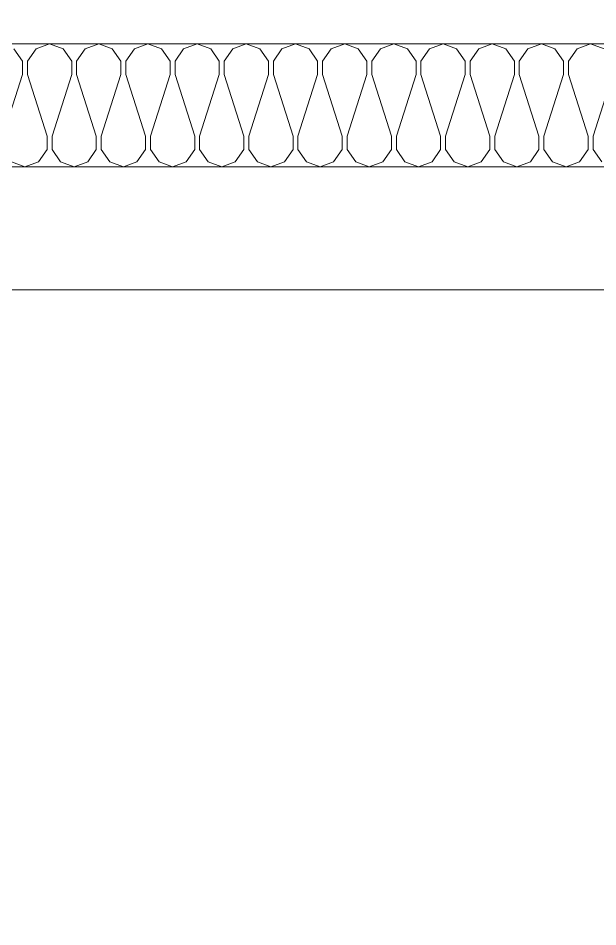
# Model space of a CAD drawing. Header units: millimetres. Extents: x -408440 to 245560, y -226171 to -13195.
# Drawn here: x 182915 to 185272, y -212579 to -208883 of the extents above; entities that cross this region are included whole.
import ezdxf
from ezdxf.xclip import XClip

# ---------------------------------------------------------------- set-up
doc = ezdxf.new("R2010")
doc.units = ezdxf.units.MM
doc.header["$LTSCALE"] = 5
doc.header["$MEASUREMENT"] = 0
doc.layers.get('0').update_dxf_attribs({"linetype": 'CONTINUOUS'})
for name, color, linetype, lineweight in [('A-WAXM-PANL', 6, 'CONTINUOUS', 20), ('A-XXXX-INSL1', 15, 'CONTINUOUS', 18), ('A-XXXX-INSL2', 8, 'CONTINUOUS', 18)]:
    doc.layers.add(name, color=color, linetype=linetype, lineweight=lineweight)

# ---------------------------------------------------------------- blocks, each defined once
blk = doc.blocks.new('지하2층')
at = {"layer": 'A-WAXM-PANL', "ltscale": 500}
for points in [[(4823473.8, -396918.7), (4826173.8, -396918.7), (4826173.8, -398088.7)], [(4823473.8, -397118.7), (4825973.8, -397118.7), (4825973.8, -398088.7)]]:
    blk.add_lwpolyline(points, dxfattribs=at)
at = {"layer": 'A-XXXX-INSL1'}
blk.add_lwpolyline([(4878023.8, -401268.7), (4878023.8, -392618.7), (4877823.8, -392618.7), (4877823.8, -392168.7), (4834823.8, -392168.7), (4834823.8, -392618.7), (4833823.8, -392618.7), (4833823.8, -392168.7), (4823673.8, -392168.7), (4823673.8, -396718.7), (4826373.8, -396718.7), (4826373.8, -398118.1)], dxfattribs=at)
at = {"layer": 'A-XXXX-INSL2'}
for points in [[(4826373.8, -398068.7), (4826373.8, -396718.7), (4823673.8, -396718.7), (4823673.8, -391968.7)], [(4824695.8, -396726.7), (4824709.8, -396746.7), (4824709.8, -396768.7), (4824677.8, -396868.7)], [(4824691.8, -396910.7), (4824713.8, -396918.7), (4824735.8, -396910.7), (4824749.8, -396890.7), (4824749.8, -396868.7), (4824717.8, -396768.7), (4824717.8, -396746.7), (4824731.8, -396726.7), (4824753.8, -396718.7), (4824775.8, -396726.7), (4824789.8, -396746.7), (4824789.8, -396768.7), (4824757.8, -396868.7), (4824757.8, -396890.7), (4824771.8, -396910.7), (4824793.8, -396918.7), (4824815.8, -396910.7), (4824829.8, -396890.7), (4824829.8, -396868.7), (4824797.8, -396768.7), (4824797.8, -396746.7), (4824811.8, -396726.7), (4824833.8, -396718.7), (4824855.8, -396726.7), (4824869.8, -396746.7), (4824869.8, -396768.7), (4824837.8, -396868.7), (4824837.8, -396890.7), (4824851.8, -396910.7), (4824873.8, -396918.7), (4824895.8, -396910.7), (4824909.8, -396890.7), (4824909.8, -396868.7), (4824877.8, -396768.7), (4824877.8, -396746.7), (4824891.8, -396726.7), (4824913.8, -396718.7), (4824935.8, -396726.7), (4824949.8, -396746.7), (4824949.8, -396768.7), (4824917.8, -396868.7), (4824917.8, -396890.7), (4824931.8, -396910.7), (4824953.8, -396918.7), (4824975.8, -396910.7), (4824989.8, -396890.7), (4824989.8, -396868.7), (4824957.8, -396768.7), (4824957.8, -396746.7), (4824971.8, -396726.7), (4824993.8, -396718.7), (4825015.8, -396726.7), (4825029.8, -396746.7), (4825029.8, -396768.7), (4824997.8, -396868.7), (4824997.8, -396890.7), (4825011.8, -396910.7), (4825033.8, -396918.7), (4825055.8, -396910.7), (4825069.8, -396890.7), (4825069.8, -396868.7), (4825037.8, -396768.7), (4825037.8, -396746.7), (4825051.8, -396726.7), (4825073.8, -396718.7), (4825095.8, -396726.7), (4825109.8, -396746.7), (4825109.8, -396768.7), (4825077.8, -396868.7), (4825077.8, -396890.7), (4825091.8, -396910.7), (4825113.8, -396918.7), (4825135.8, -396910.7), (4825149.8, -396890.7), (4825149.8, -396868.7), (4825117.8, -396768.7), (4825117.8, -396746.7), (4825131.8, -396726.7), (4825153.8, -396718.7), (4825175.8, -396726.7), (4825189.8, -396746.7), (4825189.8, -396768.7), (4825157.8, -396868.7), (4825157.8, -396890.7), (4825171.8, -396910.7), (4825193.8, -396918.7), (4825215.8, -396910.7), (4825229.8, -396890.7), (4825229.8, -396868.7), (4825197.8, -396768.7), (4825197.8, -396746.7), (4825211.8, -396726.7), (4825233.8, -396718.7), (4825255.8, -396726.7), (4825269.8, -396746.7), (4825269.8, -396768.7), (4825237.8, -396868.7), (4825237.8, -396890.7), (4825251.8, -396910.7), (4825273.8, -396918.7), (4825295.8, -396910.7), (4825309.8, -396890.7), (4825309.8, -396868.7), (4825277.8, -396768.7), (4825277.8, -396746.7), (4825291.8, -396726.7), (4825313.8, -396718.7), (4825335.8, -396726.7), (4825349.8, -396746.7), (4825349.8, -396768.7), (4825317.8, -396868.7), (4825317.8, -396890.7), (4825331.8, -396910.7), (4825353.8, -396918.7), (4825375.8, -396910.7), (4825389.8, -396890.7), (4825389.8, -396868.7), (4825357.8, -396768.7), (4825357.8, -396746.7), (4825371.8, -396726.7), (4825393.8, -396718.7), (4825415.8, -396726.7), (4825429.8, -396746.7), (4825429.8, -396768.7), (4825397.8, -396868.7), (4825397.8, -396890.7), (4825411.8, -396910.7), (4825433.8, -396918.7), (4825455.8, -396910.7), (4825469.8, -396890.7), (4825469.8, -396868.7), (4825437.8, -396768.7), (4825437.8, -396746.7), (4825451.8, -396726.7), (4825473.8, -396718.7), (4825495.8, -396726.7), (4825509.8, -396746.7), (4825509.8, -396768.7), (4825477.8, -396868.7), (4825477.8, -396890.7), (4825491.8, -396910.7), (4825513.8, -396918.7), (4825535.8, -396910.7), (4825549.8, -396890.7), (4825549.8, -396868.7), (4825517.8, -396768.7), (4825517.8, -396746.7), (4825531.8, -396726.7), (4825553.8, -396718.7), (4825575.8, -396726.7), (4825589.8, -396746.7), (4825589.8, -396768.7), (4825557.8, -396868.7), (4825557.8, -396890.7), (4825571.8, -396910.7), (4825593.8, -396918.7), (4825615.8, -396910.7), (4825629.8, -396890.7), (4825629.8, -396868.7), (4825597.8, -396768.7), (4825597.8, -396746.7), (4825611.8, -396726.7), (4825633.8, -396718.7), (4825655.8, -396726.7)], [(4825669.8, -396768.7), (4825637.8, -396868.7), (4825637.8, -396890.7), (4825651.8, -396910.7)]]:
    blk.add_lwpolyline(points, dxfattribs=at)

msp = doc.modelspace()

# ---------------------------------------------------------------- block references
ref = msp.add_blockref('지하2층', (-11878841.9, 782809.4), dxfattribs=dict(xscale=2.5, yscale=2.5, zscale=2.5))
XClip(ref).set_block_clipping_path([(4808205.797060851, -403539.763741599), (4837560.757056457, -389539.1669572717)])

doc.saveas('drawing.dxf')
